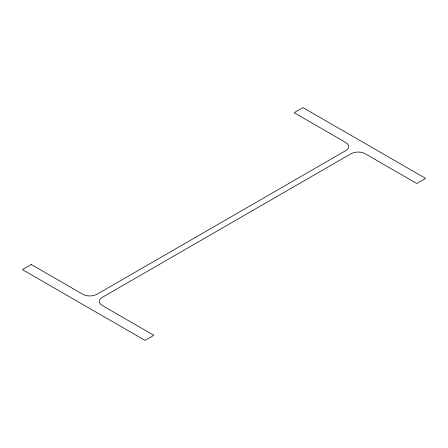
<?xml version="1.0" encoding="UTF-8"?>
<svg xmlns="http://www.w3.org/2000/svg" width="448" height="448" viewBox="0 0 448 448"><rect width="100%" height="100%" fill="white"/><g stroke="black" fill="none" stroke-linecap="round" stroke-linejoin="round"><path stroke-width="0.67" d="M31.254 264.499L22.4 269.612L145.001 340.39L153.849 335.283L102.267 305.502A9.962 5.751 0 0 1 102.267 297.366L351.075 153.72A9.962 5.751 0 0 1 365.17 153.72L416.746 183.501L425.6 178.388L302.999 107.61L294.151 112.717L345.733 142.498A9.962 5.751 0 0 1 345.733 150.634L96.925 294.28A9.962 5.751 0 0 1 82.83 294.28L31.254 264.499"/></g></svg>
